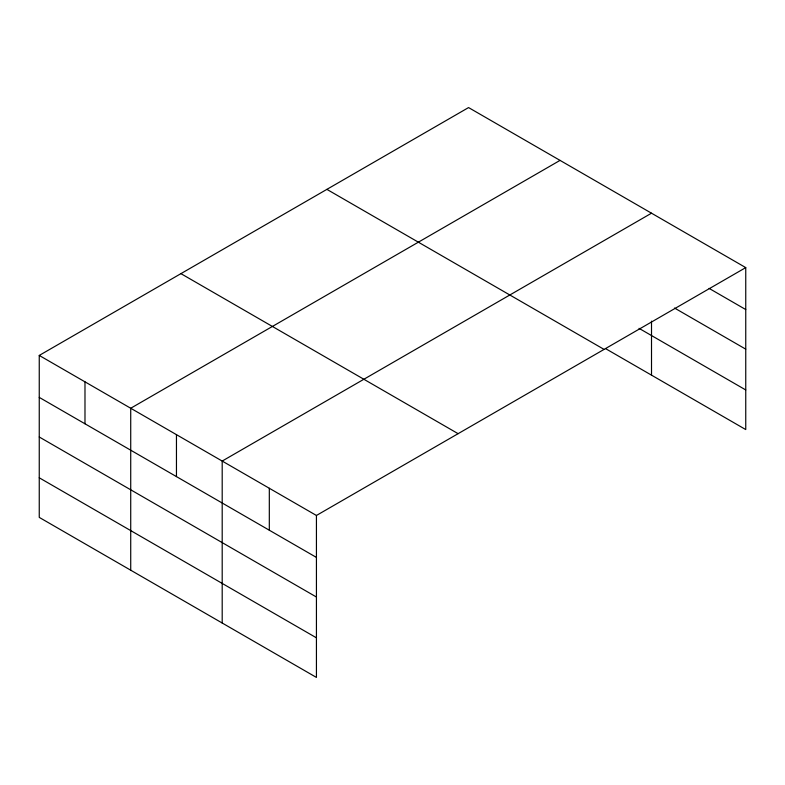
<?xml version="1.0" encoding="UTF-8"?>
<svg xmlns="http://www.w3.org/2000/svg" width="785" height="785" viewBox="0 0 785 785"><rect width="100%" height="100%" fill="white"/><g stroke="black" fill="none" stroke-linecap="round" stroke-linejoin="round"><path stroke-width="1.18" d="M39.25 355.438L316.433 515.47L316.433 677.426L39.25 517.393L39.25 355.438L468.566 107.574L745.75 267.607L745.75 429.562L605.775 348.746M560.039 160.385L130.722 408.249L130.722 570.204M651.511 213.196L222.194 461.06L222.194 623.015M316.433 515.47L745.75 267.607M709.1 288.389L745.75 309.555M674.541 308.044L745.75 349.158M639.039 328.346L745.75 389.959M326.894 189.371L604.077 349.403M180.923 273.641L458.106 433.673M39.25 397.387L316.433 557.419M39.25 436.99L316.433 597.022M39.25 477.79L316.433 637.822M651.511 321.143L651.511 375.151M269.314 488.26L269.314 530.209M176.458 434.654L176.458 476.603M84.986 381.844L84.986 423.792"/></g></svg>
